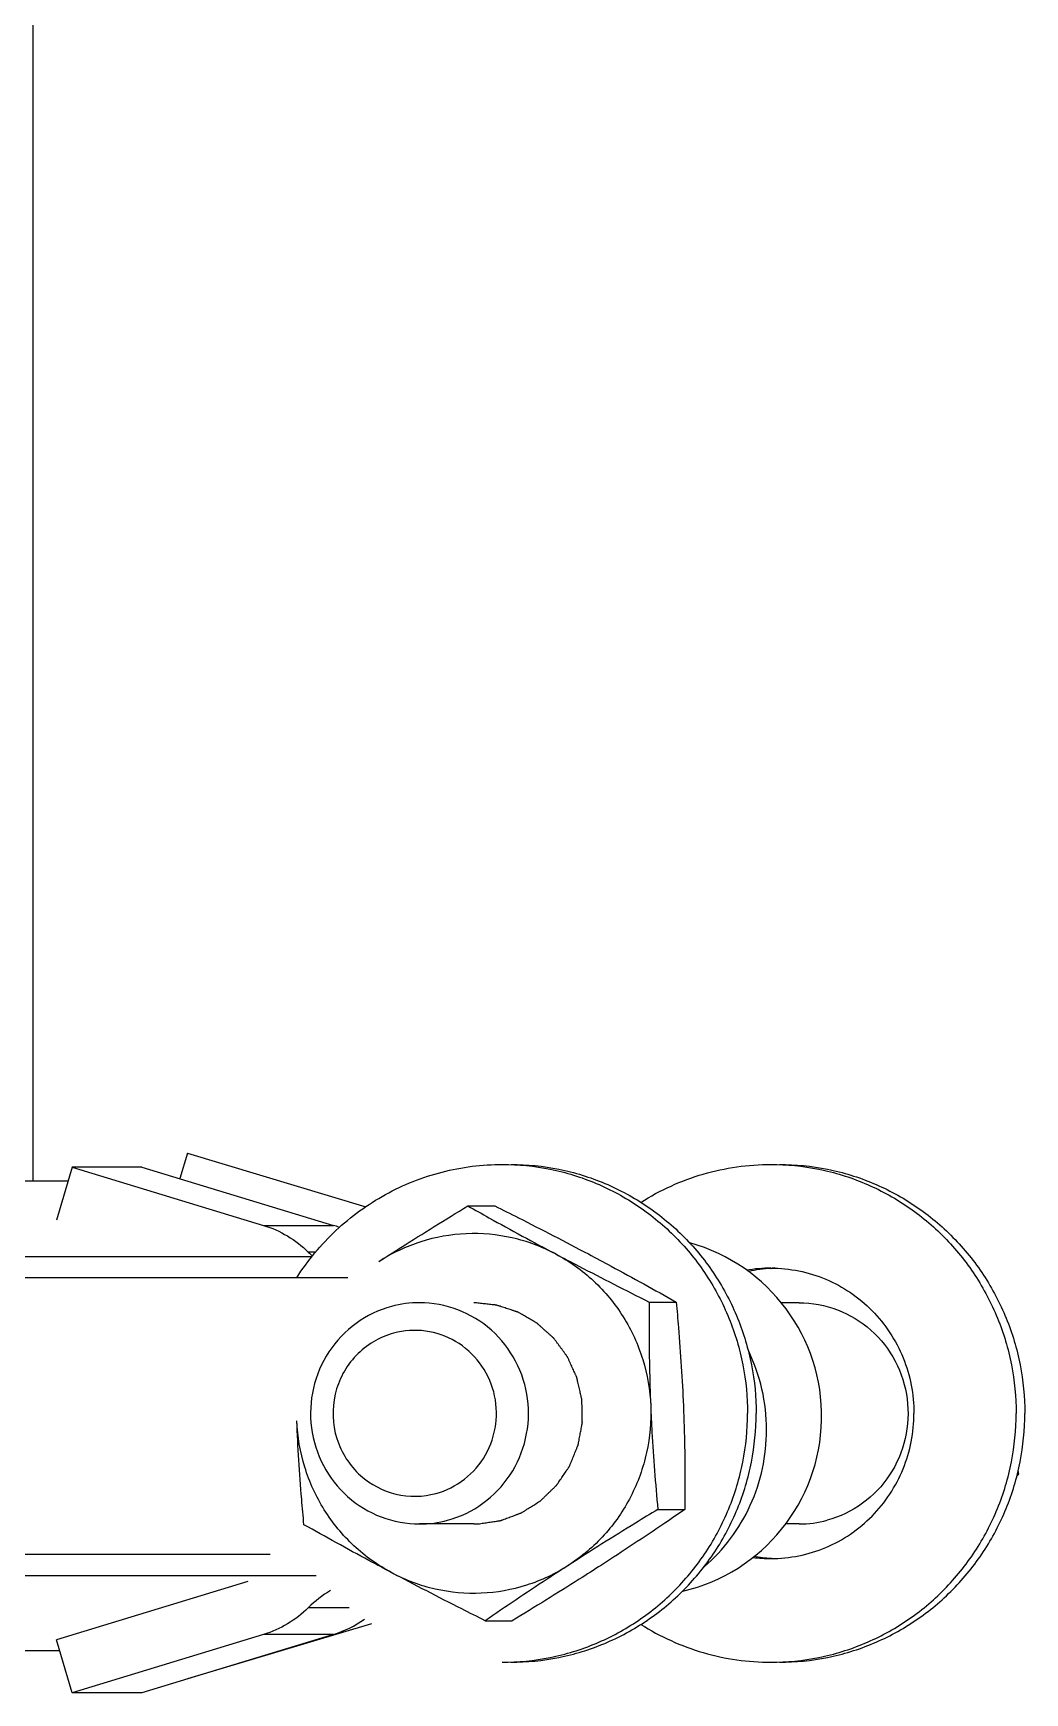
# Model space of a CAD drawing. Header units: millimetres. Extents: x 324 to 7054, y -67 to 2159.
# Drawn here: x 925.5 to 961.4, y 214 to 274 of the extents above; entities that cross this region are included whole.
import ezdxf

# ---------------------------------------------------------------- set-up
doc = ezdxf.new("R2010")
doc.units = ezdxf.units.MM
doc.header["$LTSCALE"] = 153.67
doc.layers.get('0').update_dxf_attribs({"linetype": 'CONTINUOUS'})
doc.layers.add('00_BUW_DATUM', color=7, linetype='CONTINUOUS')
doc.layers.add('02___PRT_ALL_AXES', color=7, linetype='CONTINUOUS')

msp = doc.modelspace()

# ---------------------------------------------------------------- linework, layer by layer
at = {"linetype": 'Continuous'}
for p, q in [((925.51376, 232.49176), (925.51376, 776)), ((931.08848, 233.5043), (930.81352, 232.58779)), ((931.08848, 233.5043), (937.53319, 231.57079)), ((926.92128, 233.00428), (926.3553, 231.08864)), ((929.44631, 233.0043), (926.92128, 233.00428)), ((926.92128, 233.00428), (933.8386, 230.89697)), ((929.44631, 233.0043), (936.36362, 230.89699)), ((933.8386, 230.89697), (936.36362, 230.89699)), ((935.72305, 229.92874), (935.45755, 229.92873)), ((953.19641, 228.10005), (952.53165, 228.10005)), ((961.13564, 221.90654), (961.0662, 221.83184)), ((961.08108, 221.90654), (961.13564, 221.90654)), ((941.4373, 220.09997), (939.4773, 220.09996)), ((953.19646, 220.10005), (952.69578, 220.10005)), ((933.27261, 218.01864), (926.3553, 215.91133)), ((936.93513, 217.07124), (935.45755, 217.07123)), ((933.8386, 216.103), (926.92129, 213.99569)), ((936.36362, 216.10302), (929.44631, 213.9957)), ((937.74577, 216.49298), (931.08848, 214.4957)), ((936.36362, 216.10302), (933.8386, 216.103)), ((926.92129, 213.99569), (926.3553, 215.91133)), ((929.44631, 213.9957), (926.92129, 213.99569))]:
    msp.add_line(p, q, dxfattribs=at)
for centre, radius, start, end in [((935.22866, 227.17206), 3.89399, 69.6569088, 73.0543637), ((938.54275, 233.04295), 4.3837, 225.2682003, 227.9995473), ((947.51225, 224), 6.5, 283.1837071, 74.469003), ((939.47981, 224.19968), 3.90029, 90.0377471, 105.1324038), ((945.43912, 223.50169), 6.58263, 359.9852475, 25.8040835), ((904.37841, 214.04349), 57.29931, 7.8874577, 8.0323527), ((939.47473, 224.00023), 3.90029, 270.0377471, 285.1324038), ((953.1939, 224.00033), 3.90028, 270.0276028, 285.1323202), ((938.54392, 213.95477), 4.38612, 121.4684221, 134.7220516), ((935.22034, 219.8501), 3.91761, 286.9675968, 305.4484693)]:
    msp.add_arc(centre, radius, start, end, dxfattribs=at)
for points, knots in [([(933.8386, 230.89697), (934.14109, 230.80482), (934.72664, 230.54514), (935.23219, 230.152), (935.45755, 229.92873)], [0, 0, 0, 0, 0.49919587, 1, 1, 1, 1]), ([(940.4929, 220.23519), (940.94813, 220.35854), (941.82331, 220.77793), (942.82412, 221.82964), (943.39711, 223.17109), (943.46821, 224.63035), (943.02952, 226.02237), (942.13473, 227.16968), (940.89938, 227.92438), (939.94775, 228.09997), (939.47724, 228.09996)], [0, 0, 0, 0, 0.12431399, 0.24925638, 0.37482515, 0.50069043, 0.62638358, 0.75151902, 0.87598556, 1, 1, 1, 1]), ([(941.6044, 220.10357), (941.667, 220.11288), (941.7922, 220.1315), (941.94871, 220.15477), (942.07391, 220.17339), (942.16781, 220.18736), (942.24607, 220.19899), (942.30084, 220.20714), (942.33214, 220.21179), (942.35561, 220.2153), (942.3752, 220.21813), (942.39081, 220.22062), (942.40662, 220.2223), (942.42495, 220.23015), (942.45474, 220.24084), (942.49182, 220.25484), (942.55124, 220.27688), (942.62549, 220.30455), (942.7146, 220.33771), (942.8037, 220.37088), (942.89281, 220.40405), (942.96707, 220.43168), (943.02647, 220.4538), (943.07103, 220.47037), (943.10813, 220.48423), (943.13416, 220.49383), (943.14895, 220.49948), (943.16403, 220.50453), (943.18084, 220.51509), (943.20768, 220.5321), (943.24124, 220.55333), (943.28151, 220.57882), (943.33521, 220.6128), (943.40233, 220.65527), (943.48287, 220.70624), (943.56341, 220.75721), (943.64396, 220.80818), (943.71107, 220.85065), (943.76477, 220.88463), (943.79833, 220.90587), (943.82182, 220.92074), (943.83525, 220.92923), (943.84531, 220.93561), (943.8554, 220.94195), (943.86633, 220.9537), (943.88664, 220.97273), (943.91504, 221.00071), (943.94939, 221.03395), (943.98366, 221.06728), (944.02938, 221.11168), (944.08653, 221.1672), (944.1551, 221.23382), (944.22368, 221.30043), (944.28082, 221.35595), (944.32654, 221.40036), (944.36083, 221.43367), (944.38942, 221.46141), (944.41224, 221.48365), (944.42519, 221.49606), (944.43364, 221.5045), (944.4382, 221.50842), (944.44143, 221.51349), (944.4482, 221.52338), (944.4627, 221.54494), (944.49407, 221.59125), (944.5388, 221.65748), (944.59252, 221.73692), (944.64623, 221.81637), (944.69994, 221.89582), (944.75366, 221.97527), (944.79841, 222.04148), (944.83423, 222.09444), (944.85659, 222.12756), (944.87453, 222.15402), (944.88562, 222.17063), (944.89363, 222.18211), (944.89783, 222.18891), (944.90064, 222.19663), (944.90463, 222.20597), (944.91382, 222.22864), (944.92776, 222.26254), (944.94626, 222.30779), (944.96479, 222.35304), (944.98948, 222.41336), (945.02034, 222.48877), (945.05738, 222.57926), (945.09442, 222.66976), (945.12529, 222.74516), (945.14997, 222.80549), (945.1685, 222.85074), (945.18391, 222.88845), (945.1963, 222.9186), (945.20542, 222.94125), (945.21358, 222.96001), (945.21592, 222.97592), (945.219, 222.99167), (945.22259, 223.01142), (945.23141, 223.05876), (945.24456, 223.12979), (945.26214, 223.22449), (945.2797, 223.3192), (945.29727, 223.4139), (945.31484, 223.5086), (945.32948, 223.58752), (945.34119, 223.65065), (945.34852, 223.69011), (945.35436, 223.72168), (945.35807, 223.74141), (945.36089, 223.7572), (945.36341, 223.76901), (945.36245, 223.78112), (945.36237, 223.79715), (945.36187, 223.81724), (945.36129, 223.84935), (945.36048, 223.8895), (945.35955, 223.93767), (945.3583, 224.0019), (945.35674, 224.08219), (945.35487, 224.17854), (945.35299, 224.27489), (945.35143, 224.35518), (945.35018, 224.41942), (945.34924, 224.46759), (945.34848, 224.50774), (945.34781, 224.53985), (945.34754, 224.55994), (945.34698, 224.57596), (945.34748, 224.5881), (945.3445, 224.5998), (945.34107, 224.61547), (945.33659, 224.63503), (945.32953, 224.66634), (945.32067, 224.70547), (945.30652, 224.76809), (945.28882, 224.84636), (945.26758, 224.94028), (945.24634, 225.03421), (945.22511, 225.12813), (945.20386, 225.22205), (945.18796, 225.2925), (945.1773, 225.33945), (945.17294, 225.35904), (945.16927, 225.37465), (945.16629, 225.3905), (945.15759, 225.40859), (945.1478, 225.43051), (945.13452, 225.45968), (945.118, 225.49615), (945.09814, 225.53992), (945.07167, 225.59827), (945.03858, 225.67121), (944.99888, 225.75874), (944.95917, 225.84627), (944.92609, 225.91921), (944.89962, 225.97756), (944.87976, 226.02132), (944.85993, 226.0651), (944.84498, 226.09789), (944.83513, 226.11981), (944.83085, 226.12886), (944.82784, 226.1363), (944.82333, 226.143), (944.81475, 226.15438), (944.80286, 226.17081), (944.78362, 226.197), (944.75965, 226.22978), (944.72126, 226.2822), (944.67327, 226.34774), (944.61569, 226.42638), (944.55811, 226.50502), (944.50053, 226.58366), (944.44294, 226.66229), (944.39498, 226.72785), (944.36135, 226.77368), (944.3458, 226.79504), (944.33855, 226.80481), (944.33507, 226.80985), (944.33037, 226.81356), (944.32159, 226.82166), (944.30817, 226.83353), (944.28451, 226.85484), (944.25486, 226.88141), (944.21931, 226.91333), (944.1719, 226.95587), (944.11264, 227.00905), (944.04152, 227.07287), (943.97041, 227.13668), (943.91115, 227.18986), (943.86374, 227.2324), (943.82819, 227.26433), (943.79258, 227.29616), (943.76312, 227.32298), (943.74208, 227.34118), (943.7307, 227.35248), (943.72037, 227.35842), (943.71007, 227.36439), (943.69633, 227.37234), (943.67227, 227.38625), (943.63792, 227.40612), (943.58294, 227.43793), (943.51422, 227.47768), (943.43176, 227.52538), (943.3493, 227.57308), (943.26683, 227.62078), (943.19812, 227.66053), (943.14314, 227.69233), (943.10191, 227.71618), (943.06755, 227.73604), (943.04007, 227.75197), (943.02287, 227.76185), (943.0076, 227.76629), (942.9926, 227.77134), (942.96622, 227.77989), (942.9286, 227.79225), (942.88343, 227.80702), (942.82322, 227.82674), (942.74795, 227.85137), (942.65762, 227.88094), (942.56729, 227.91051), (942.47697, 227.94007), (942.4017, 227.96475), (942.34147, 227.98439), (942.30388, 227.99689), (942.27367, 228.00638), (942.25512, 228.01348), (942.23898, 228.01453), (942.22307, 228.01639), (942.2031, 228.01843), (942.17918, 228.021), (942.14726, 228.02439), (942.09142, 228.03034), (942.01164, 228.03883), (941.91591, 228.04902), (941.78827, 228.06261), (941.62871, 228.07959), (941.50107, 228.09318), (941.43725, 228.09997)], [0, 0, 0, 0, 0.015625, 0.03125, 0.0390625, 0.046875, 0.0546875, 0.05859375, 0.06054688, 0.0625, 0.06445312, 0.06542969, 0.06640625, 0.06835938, 0.0703125, 0.07421875, 0.078125, 0.0859375, 0.09375, 0.1015625, 0.109375, 0.1171875, 0.12109375, 0.125, 0.12890625, 0.13085938, 0.13183594, 0.1328125, 0.13476562, 0.13671875, 0.140625, 0.14453125, 0.1484375, 0.15625, 0.1640625, 0.171875, 0.1796875, 0.1875, 0.19140625, 0.1953125, 0.19726562, 0.19824219, 0.19921875, 0.20019531, 0.20117188, 0.203125, 0.20703125, 0.2109375, 0.21484375, 0.21875, 0.2265625, 0.234375, 0.2421875, 0.25, 0.25390625, 0.2578125, 0.26171875, 0.26367188, 0.265625, 0.26611328, 0.26660156, 0.26708984, 0.26757812, 0.26953125, 0.2734375, 0.28125, 0.2890625, 0.296875, 0.3046875, 0.3125, 0.3203125, 0.32421875, 0.328125, 0.33007812, 0.33203125, 0.33300781, 0.33349609, 0.33398438, 0.33496094, 0.3359375, 0.33984375, 0.34375, 0.34765625, 0.3515625, 0.359375, 0.3671875, 0.375, 0.3828125, 0.38671875, 0.390625, 0.39453125, 0.39648438, 0.3984375, 0.40039062, 0.40136719, 0.40234375, 0.40429688, 0.40625, 0.4140625, 0.421875, 0.4296875, 0.4375, 0.4453125, 0.453125, 0.45703125, 0.4609375, 0.46289062, 0.46484375, 0.46582031, 0.46679688, 0.46777344, 0.46875, 0.47070312, 0.47265625, 0.4765625, 0.48046875, 0.484375, 0.4921875, 0.5, 0.5078125, 0.515625, 0.51953125, 0.5234375, 0.52734375, 0.52929688, 0.53125, 0.53222656, 0.53320312, 0.53417969, 0.53515625, 0.53710938, 0.5390625, 0.54296875, 0.546875, 0.5546875, 0.5625, 0.5703125, 0.578125, 0.5859375, 0.59375, 0.59570312, 0.59765625, 0.59863281, 0.59960938, 0.6015625, 0.60351562, 0.60546875, 0.609375, 0.61328125, 0.6171875, 0.625, 0.6328125, 0.640625, 0.6484375, 0.65234375, 0.65625, 0.66015625, 0.6640625, 0.66503906, 0.66601562, 0.66650391, 0.66699219, 0.66796875, 0.66992188, 0.671875, 0.67578125, 0.6796875, 0.6875, 0.6953125, 0.703125, 0.7109375, 0.71875, 0.7265625, 0.73046875, 0.73242188, 0.73291016, 0.73339844, 0.73388672, 0.734375, 0.73632812, 0.73828125, 0.7421875, 0.74609375, 0.75, 0.7578125, 0.765625, 0.7734375, 0.78125, 0.78515625, 0.7890625, 0.79296875, 0.796875, 0.79882812, 0.79980469, 0.80078125, 0.80175781, 0.80273438, 0.8046875, 0.80859375, 0.8125, 0.8203125, 0.828125, 0.8359375, 0.84375, 0.8515625, 0.85546875, 0.859375, 0.86328125, 0.86523438, 0.8671875, 0.86816406, 0.86914062, 0.87109375, 0.875, 0.87890625, 0.8828125, 0.890625, 0.8984375, 0.90625, 0.9140625, 0.921875, 0.92578125, 0.9296875, 0.93164062, 0.93359375, 0.93457031, 0.93554688, 0.9375, 0.93945312, 0.94140625, 0.9453125, 0.953125, 0.9609375, 0.96875, 0.984375, 1, 1, 1, 1]), ([(953.19709, 228.10006), (953.66757, 228.09998), (954.61909, 227.92424), (955.85425, 227.16943), (956.74885, 226.0221), (957.18739, 224.63014), (957.1162, 223.17098), (956.54321, 221.82964), (955.54242, 220.778), (954.66728, 220.35863), (954.21207, 220.23529)], [0, 0, 0, 0, 0.12401433, 0.24847783, 0.37361385, 0.49930662, 0.62517106, 0.75073827, 0.875683, 1, 1, 1, 1]), ([(938.46164, 227.96472), (938.00641, 227.84137), (937.13123, 227.42198), (936.13042, 226.37027), (935.55744, 225.02882), (935.48634, 223.56956), (935.92503, 222.17754), (936.81981, 221.03023), (938.05517, 220.27554), (939.00679, 220.09995), (939.4773, 220.09995)], [0, 0, 0, 0, 0.12431399, 0.24925638, 0.37482515, 0.50069043, 0.62638358, 0.75151902, 0.87598556, 1, 1, 1, 1]), ([(938.54189, 226.99853), (938.03335, 226.86073), (937.07072, 226.28773), (936.28642, 224.81801), (936.34561, 223.15068), (936.95344, 222.20499), (937.34843, 221.85088)], [0, 0, 0, 0, 0.24837978, 0.49871543, 0.74992131, 1, 1, 1, 1]), ([(940.06534, 221.20138), (940.43735, 221.30218), (941.15046, 221.65843), (941.92838, 222.5609), (942.30857, 223.696), (942.23262, 224.89169), (941.7126, 225.96839), (940.82453, 226.76244), (939.70453, 227.15172), (938.91282, 227.09904), (938.54189, 226.99853)], [0, 0, 0, 0, 0.12442351, 0.24954167, 0.37529586, 0.5012409, 0.62682249, 0.75169999, 0.87594026, 1, 1, 1, 1]), ([(949.77162, 218.55203), (950.12284, 218.85586), (950.76226, 219.54327), (951.47816, 220.75529), (951.92173, 222.09461), (952.02176, 223.03233), (952.02176, 223.5)], [0, 0, 0, 0, 0.24901566, 0.49881662, 0.74922961, 1, 1, 1, 1]), ([(937.34843, 221.85088), (937.70673, 221.52967), (938.5955, 221.05752), (939.60239, 221.07594), (940.06534, 221.20138)], [0, 0, 0, 0, 0.50081162, 1, 1, 1, 1]), ([(941.4373, 220.09997), (941.46481, 220.10007), (941.50616, 220.10037), (941.55403, 220.10172), (941.58189, 220.10266), (941.597, 220.10328), (941.6044, 220.10357)], [0, 0, 0, 0, 0.5, 0.75, 0.875, 1, 1, 1, 1]), ([(935.45755, 217.07123), (935.23219, 216.84796), (934.72664, 216.45482), (934.14109, 216.19515), (933.8386, 216.103)], [0, 0, 0, 0, 0.50080412, 1, 1, 1, 1])]:
    msp.add_open_spline(points, degree=3, knots=knots, dxfattribs=at)
at = {"layer": '00_BUW_DATUM', "linetype": 'Continuous'}
for p, q in [((941.2245, 231.59877), (942.20376, 231.59877)), ((952.18067, 229.34051), (952.19223, 229.34121)), ((952.18071, 229.33984), (952.19223, 229.34121)), ((947.77677, 228.12514), (948.75602, 228.12514)), ((948.09036, 220.62634), (949.06961, 220.62635)), ((952.18074, 218.85958), (952.19077, 218.85897)), ((952.18077, 218.86016), (952.19077, 218.85897)), ((941.85169, 216.60118), (942.83094, 216.60118))]:
    msp.add_line(p, q, dxfattribs=at)
for centre, radius, start, end in [((952.18048, 224.24625), 5.10379, 90.0110217, 100.0175513), ((952.49369, 224.24543), 5.10469, 93.5156164, 102.6744637), ((952.492, 224.25994), 5.0901, 91.7638157, 93.3762059), ((952.17992, 223.94835), 5.0983, 262.6916605, 269.9960946), ((952.49295, 223.94986), 5.09985, 259.5899774, 266.4902106), ((952.492, 223.94021), 5.09016, 266.6073034, 268.2459924)]:
    msp.add_arc(centre, radius, start, end, dxfattribs=at)
for points, knots in [([(935.03894, 229.0048), (935.43762, 229.62763), (936.3915, 230.77763), (938.19733, 232.09111), (940.26646, 232.91395), (941.74063, 233.10026), (942.47368, 233.09998)], [0, 0, 0, 0, 0.25121854, 0.50149404, 0.75097377, 1, 1, 1, 1]), ([(942.47368, 233.09998), (943.05299, 233.09975), (944.21554, 232.98309), (945.88908, 232.46635), (947.43153, 231.62789), (948.78271, 230.50016), (949.89103, 229.12677), (950.71404, 227.56037), (951.22035, 225.86201), (951.33388, 224.6833), (951.33357, 224.09523)], [0, 0, 0, 0, 0.12405938, 0.24826293, 0.37273215, 0.49754745, 0.62273614, 0.74826867, 0.87406373, 1, 1, 1, 1]), ([(942.78627, 233.09998), (943.36558, 233.09975), (944.52813, 232.98309), (946.20166, 232.46636), (947.74412, 231.6279), (949.0953, 230.50016), (950.20362, 229.12677), (951.02663, 227.56037), (951.53294, 225.86202), (951.64647, 224.6833), (951.64616, 224.09523)], [0, 0, 0, 0, 0.12405938, 0.24826293, 0.37273215, 0.49754745, 0.62273614, 0.74826867, 0.87406373, 1, 1, 1, 1]), ([(947.47733, 231.72905), (948.17405, 232.17183), (949.69825, 232.86401), (951.35583, 233.10004), (952.17947, 233.10005)], [0, 0, 0, 0, 0.50056747, 1, 1, 1, 1]), ([(952.17947, 233.10005), (952.75878, 233.10005), (953.92137, 232.98384), (955.59511, 232.46776), (957.13788, 231.62991), (958.48949, 230.5027), (959.59833, 229.12974), (960.42194, 227.56367), (960.92889, 225.86551), (961.04287, 224.68684), (961.04279, 224.09877)], [0, 0, 0, 0, 0.1240597, 0.24826331, 0.37273238, 0.49754743, 0.62273587, 0.74826827, 0.87406339, 1, 1, 1, 1]), ([(952.49206, 233.10005), (953.07137, 233.10005), (954.23396, 232.98385), (955.9077, 232.46777), (957.45047, 231.62991), (958.80208, 230.5027), (959.91092, 229.12974), (960.73453, 227.56367), (961.24148, 225.86551), (961.35546, 224.68685), (961.35537, 224.09877)], [0, 0, 0, 0, 0.1240597, 0.24826331, 0.37273238, 0.49754743, 0.62273587, 0.74826827, 0.87406339, 1, 1, 1, 1]), ([(938.00435, 229.58618), (938.26961, 229.75733), (939.33604, 230.43927), (940.41284, 231.10487), (941.2245, 231.59877)], [0, 0, 0, 0, 0.24939536, 1, 1, 1, 1]), ([(941.2245, 231.59877), (941.47845, 231.45594), (942.53138, 230.86701), (943.59132, 230.29057), (944.39982, 229.86195)], [0, 0, 0, 0, 0.2415, 1, 1, 1, 1]), ([(942.20376, 231.59877), (942.48615, 231.45719), (943.6166, 230.88765), (944.74144, 230.30689), (945.58071, 229.86196)], [0, 0, 0, 0, 0.24956424, 1, 1, 1, 1]), ([(944.39982, 229.86195), (943.90678, 230.12333), (942.84707, 230.51724), (941.16229, 230.66862), (939.49631, 230.37262), (938.47369, 229.889), (938.00435, 229.58618)], [0, 0, 0, 0, 0.25013388, 0.49984137, 0.74963399, 1, 1, 1, 1]), ([(944.39982, 229.86195), (944.67851, 229.7142), (945.79897, 229.12523), (946.92718, 228.55108), (947.77677, 228.12514)], [0, 0, 0, 0, 0.2491908, 1, 1, 1, 1]), ([(944.39982, 229.86195), (944.89448, 229.59971), (945.82045, 228.93939), (946.90363, 227.62316), (947.61522, 226.06832), (947.80913, 224.9406), (947.83275, 224.37574)], [0, 0, 0, 0, 0.24867514, 0.49833528, 0.74888698, 1, 1, 1, 1]), ([(945.58071, 229.86196), (945.85578, 229.71613), (946.91976, 229.14737), (947.97585, 228.56394), (948.75602, 228.12514)], [0, 0, 0, 0, 0.25806396, 1, 1, 1, 1]), ([(952.1795, 229.35004), (952.51743, 229.35005), (953.19561, 229.28226), (954.17195, 228.98121), (955.0719, 228.49246), (955.86034, 227.83493), (956.50717, 227.03404), (956.9876, 226.1205), (957.28333, 225.1299), (957.34981, 224.44235), (957.34976, 224.0993)], [0, 0, 0, 0, 0.12405968, 0.24826331, 0.37273237, 0.49754738, 0.62273583, 0.7482681, 0.87406201, 1, 1, 1, 1]), ([(947.77677, 228.12514), (947.77421, 227.8182), (947.76944, 226.56821), (947.79335, 225.31797), (947.83275, 224.37574)], [0, 0, 0, 0, 0.24555603, 1, 1, 1, 1]), ([(948.75602, 228.12514), (948.78425, 227.81833), (948.89339, 226.57029), (948.97417, 225.31963), (949.01364, 224.37575)], [0, 0, 0, 0, 0.2459317, 1, 1, 1, 1]), ([(935.29942, 220.07481), (935.27119, 220.38162), (935.16205, 221.62966), (935.08128, 222.88032), (935.0418, 223.8242)], [0, 0, 0, 0, 0.2459317, 1, 1, 1, 1]), ([(938.47473, 218.33799), (937.98007, 218.60023), (937.05411, 219.26055), (935.97092, 220.57678), (935.25933, 222.13162), (935.06543, 223.25934), (935.0418, 223.8242)], [0, 0, 0, 0, 0.24867514, 0.49833528, 0.74888698, 1, 1, 1, 1]), ([(942.46697, 215.09998), (943.04616, 215.09976), (944.20858, 215.21548), (945.88221, 215.73073), (947.42507, 216.5677), (948.77698, 217.694), (949.88634, 219.06609), (950.71068, 220.63138), (951.21856, 222.32891), (951.33327, 223.50727), (951.33357, 224.09523)], [0, 0, 0, 0, 0.1240602, 0.24826399, 0.37273295, 0.49754768, 0.62273574, 0.74826786, 0.87406298, 1, 1, 1, 1]), ([(942.77956, 215.09998), (943.35875, 215.09976), (944.52117, 215.21548), (946.1948, 215.73074), (947.73766, 216.5677), (949.08957, 217.694), (950.19893, 219.0661), (951.02326, 220.63139), (951.53115, 222.32891), (951.64586, 223.50727), (951.64616, 224.09523)], [0, 0, 0, 0, 0.1240602, 0.24826399, 0.37273295, 0.49754768, 0.62273574, 0.74826786, 0.87406298, 1, 1, 1, 1]), ([(947.83275, 224.37574), (947.85638, 223.81068), (947.7572, 222.67003), (947.17795, 221.05977), (946.20867, 219.65529), (945.34125, 218.91767), (944.87021, 218.61376)], [0, 0, 0, 0, 0.25096132, 0.50150614, 0.75124449, 1, 1, 1, 1]), ([(947.83275, 224.37574), (947.846, 224.05875), (947.90753, 222.8074), (948.00466, 221.55797), (948.09036, 220.62634)], [0, 0, 0, 0, 0.25323595, 1, 1, 1, 1]), ([(949.01364, 224.37575), (949.02689, 224.05895), (949.06996, 222.80964), (949.07741, 221.55927), (949.06961, 220.62635)], [0, 0, 0, 0, 0.25364973, 1, 1, 1, 1]), ([(952.17957, 218.85005), (952.51744, 218.85005), (953.19549, 218.91782), (954.17166, 219.21877), (955.07147, 219.70735), (955.85984, 220.36467), (956.50666, 221.16531), (956.98717, 222.07858), (957.28307, 223.06892), (957.34972, 223.75632), (957.34976, 224.0993)], [0, 0, 0, 0, 0.12405985, 0.24826361, 0.3727327, 0.49754764, 0.62273596, 0.74826809, 0.87406192, 1, 1, 1, 1]), ([(952.1796, 215.10005), (952.7588, 215.10005), (953.92117, 215.21623), (955.5946, 215.73214), (957.13715, 216.56971), (958.48862, 217.69654), (959.59746, 219.06907), (960.4212, 220.63468), (960.92845, 222.3324), (961.0427, 223.51081), (961.04279, 224.09877)], [0, 0, 0, 0, 0.12405987, 0.24826361, 0.37273271, 0.4975477, 0.622736, 0.74826826, 0.87406331, 1, 1, 1, 1]), ([(952.49219, 215.10005), (953.07139, 215.10005), (954.23376, 215.21623), (955.90719, 215.73214), (957.44974, 216.56971), (958.80121, 217.69654), (959.91005, 219.06907), (960.73379, 220.63468), (961.24103, 222.3324), (961.35529, 223.51081), (961.35537, 224.09877)], [0, 0, 0, 0, 0.12405987, 0.24826361, 0.37273271, 0.4975477, 0.622736, 0.74826826, 0.87406331, 1, 1, 1, 1]), ([(948.09036, 220.62634), (947.8207, 220.46225), (946.74086, 219.80179), (945.66859, 219.12887), (944.87021, 218.61376)], [0, 0, 0, 0, 0.24938228, 1, 1, 1, 1]), ([(949.06961, 220.62635), (948.82863, 220.46088), (947.82981, 219.77908), (946.82164, 219.11092), (946.0511, 218.61377)], [0, 0, 0, 0, 0.24172348, 1, 1, 1, 1]), ([(938.47473, 218.33799), (938.19966, 218.48382), (937.13568, 219.05258), (936.07959, 219.63601), (935.29942, 220.07481)], [0, 0, 0, 0, 0.25806396, 1, 1, 1, 1]), ([(938.47473, 218.33799), (938.96777, 218.07661), (940.02748, 217.6827), (941.71226, 217.53132), (943.37824, 217.82732), (944.40086, 218.31094), (944.87021, 218.61376)], [0, 0, 0, 0, 0.25013388, 0.49984137, 0.74963399, 1, 1, 1, 1]), ([(944.87021, 218.61376), (944.60821, 218.44472), (943.59463, 217.78503), (942.59161, 217.10921), (941.85169, 216.60118)], [0, 0, 0, 0, 0.25782326, 1, 1, 1, 1]), ([(946.0511, 218.61377), (945.78583, 218.44262), (944.71941, 217.76068), (943.6426, 217.09508), (942.83094, 216.60118)], [0, 0, 0, 0, 0.24939536, 1, 1, 1, 1]), ([(941.85169, 216.60118), (941.56929, 216.74276), (940.43884, 217.3123), (939.314, 217.89306), (938.47473, 218.33799)], [0, 0, 0, 0, 0.24956424, 1, 1, 1, 1]), ([(947.47765, 216.47084), (948.17435, 216.02811), (949.6985, 215.33602), (951.356, 215.10004), (952.1796, 215.10005)], [0, 0, 0, 0, 0.50056742, 1, 1, 1, 1])]:
    msp.add_open_spline(points, degree=3, knots=knots, dxfattribs=at)
at = {"layer": '02___PRT_ALL_AXES', "linetype": 'Continuous'}
for p, q in [((926.76986, 232.49176), (540.5752, 232.49176)), ((935.58959, 229.75897), (531.63665, 229.75897)), ((936.89175, 229), (529.01376, 229)), ((934.08209, 219), (529.01376, 219)), ((531.63665, 218.24103), (935.74636, 218.24103)), ((926.47439, 215.50824), (540.5752, 215.50824))]:
    msp.add_line(p, q, dxfattribs=at)

doc.saveas('drawing.dxf')
